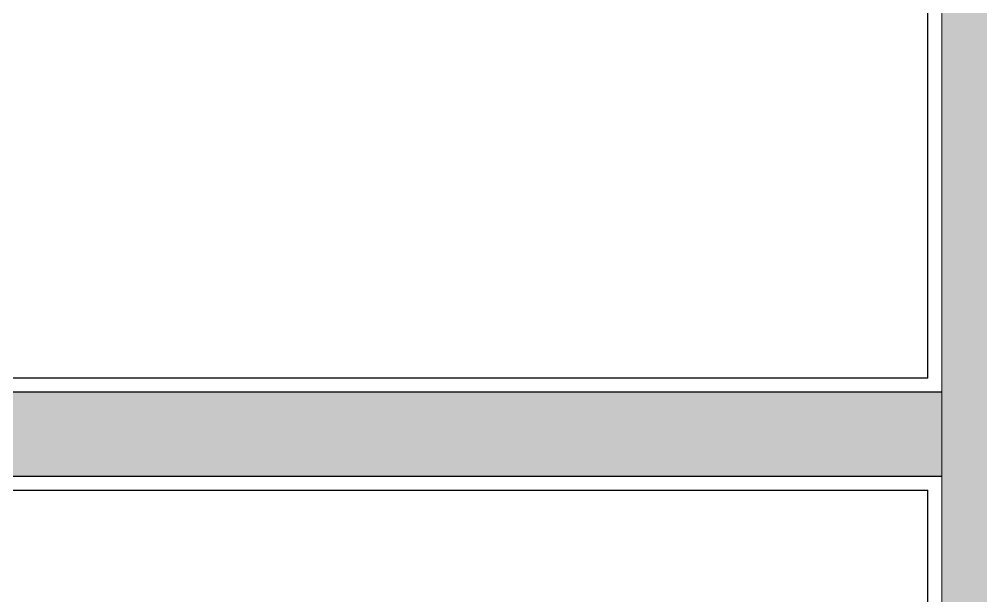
# Model space of a CAD drawing. Header units: inches. Extents: x -309 to 190, y -1585 to -1350.
# Drawn here: x -170.34 to -168.966, y -1397.941 to -1397.117 of the extents above; entities that cross this region are included whole.
import ezdxf

# ---------------------------------------------------------------- set-up
doc = ezdxf.new("R2010")
doc.units = ezdxf.units.IN
doc.header["$MEASUREMENT"] = 0
doc.layers.add('LADRILLO HUECO 12', color=9, linetype='CONTINUOUS')
doc.layers.add('REVOQUE', color=9, linetype='CONTINUOUS')
doc.layers.add('MURO 27', color=9, linetype='CONTINUOUS', lineweight=9)

msp = doc.modelspace()

# ---------------------------------------------------------------- hatches: boundary and pattern name
at = {"layer": 'LADRILLO HUECO 12'}
h = msp.add_hatch(color=256, dxfattribs=at)
h.paths.add_polyline_path([(-169.0218, -1393.2297), (-172.5818, -1393.2297), (-172.5818, -1393.8997), (-172.4618, -1393.8997), (-172.4618, -1393.3497), (-169.0218, -1393.3497)])
h.paths.add_polyline_path([(-172.4618, -1395.9397), (-172.5818, -1395.9397), (-172.5818, -1397.7697), (-169.0218, -1397.7697), (-169.0218, -1397.6497), (-172.4618, -1397.6497)])
at = {"layer": 'MURO 27'}
h = msp.add_hatch(color=256, dxfattribs=at)
h.paths.add_polyline_path([(-181.1018, -1382.5893), (-172.9664, -1385.0497), (-169.0218, -1390.3647), (-169.0218, -1399.0197), (-168.7518, -1399.0197), (-168.7518, -1390.2755), (-172.8028, -1384.8171), (-181.2888, -1382.2507), (-181.3718, -1382.5254), (-181.3718, -1384.8425), (-184.2118, -1384.8425), (-184.2118, -1385.1125), (-181.1018, -1385.1125)])
h.paths.add_polyline_path([(-168.7518, -1404.0597), (-169.0218, -1404.0597), (-169.0218, -1412.6484), (-169.0218, -1414.9837), (-169.0218, -1415.048), (-173.092, -1419.1182), (-176.5118, -1419.1182), (-176.5118, -1419.3882), (-172.9801, -1419.3882), (-168.7518, -1415.1599)])

# ---------------------------------------------------------------- linework, layer by layer
at = {"layer": 'LADRILLO HUECO 12'}
msp.add_lwpolyline([(-169.0218, -1397.6497), (-172.4618, -1397.6497), (-172.4618, -1395.9397), (-172.5818, -1395.9397), (-172.5818, -1397.7697), (-169.0218, -1397.7697)], dxfattribs=at)
at = {"layer": 'MURO 27'}
msp.add_lwpolyline([(-184.2118, -1384.8425), (-181.3718, -1384.8425), (-181.3718, -1382.5254), (-181.2888, -1382.2507), (-172.8028, -1384.8171), (-168.7518, -1390.2755), (-168.7518, -1399.0197), (-169.0218, -1399.0197), (-169.0218, -1390.3647), (-172.9664, -1385.0497), (-181.1018, -1382.5893), (-181.1018, -1385.1125), (-184.2118, -1385.1125)], dxfattribs=at)
at = {"layer": 'REVOQUE'}
for points in [[(-184.1918, -1384.8225), (-181.3918, -1384.8225), (-181.3918, -1382.5225), (-181.3021, -1382.2258), (-172.7906, -1384.7999), (-168.7318, -1390.2689), (-168.7318, -1399.0397), (-169.0418, -1399.0397), (-169.0418, -1397.7897)], [(-169.0418, -1397.6297), (-169.0418, -1393.3697)], [(-169.0418, -1397.6297), (-172.4418, -1397.6297), (-172.4418, -1395.9197), (-172.6018, -1395.9197), (-172.6018, -1397.7897), (-169.0418, -1397.7897)]]:
    msp.add_lwpolyline(points, dxfattribs=at)

doc.saveas('drawing.dxf')
